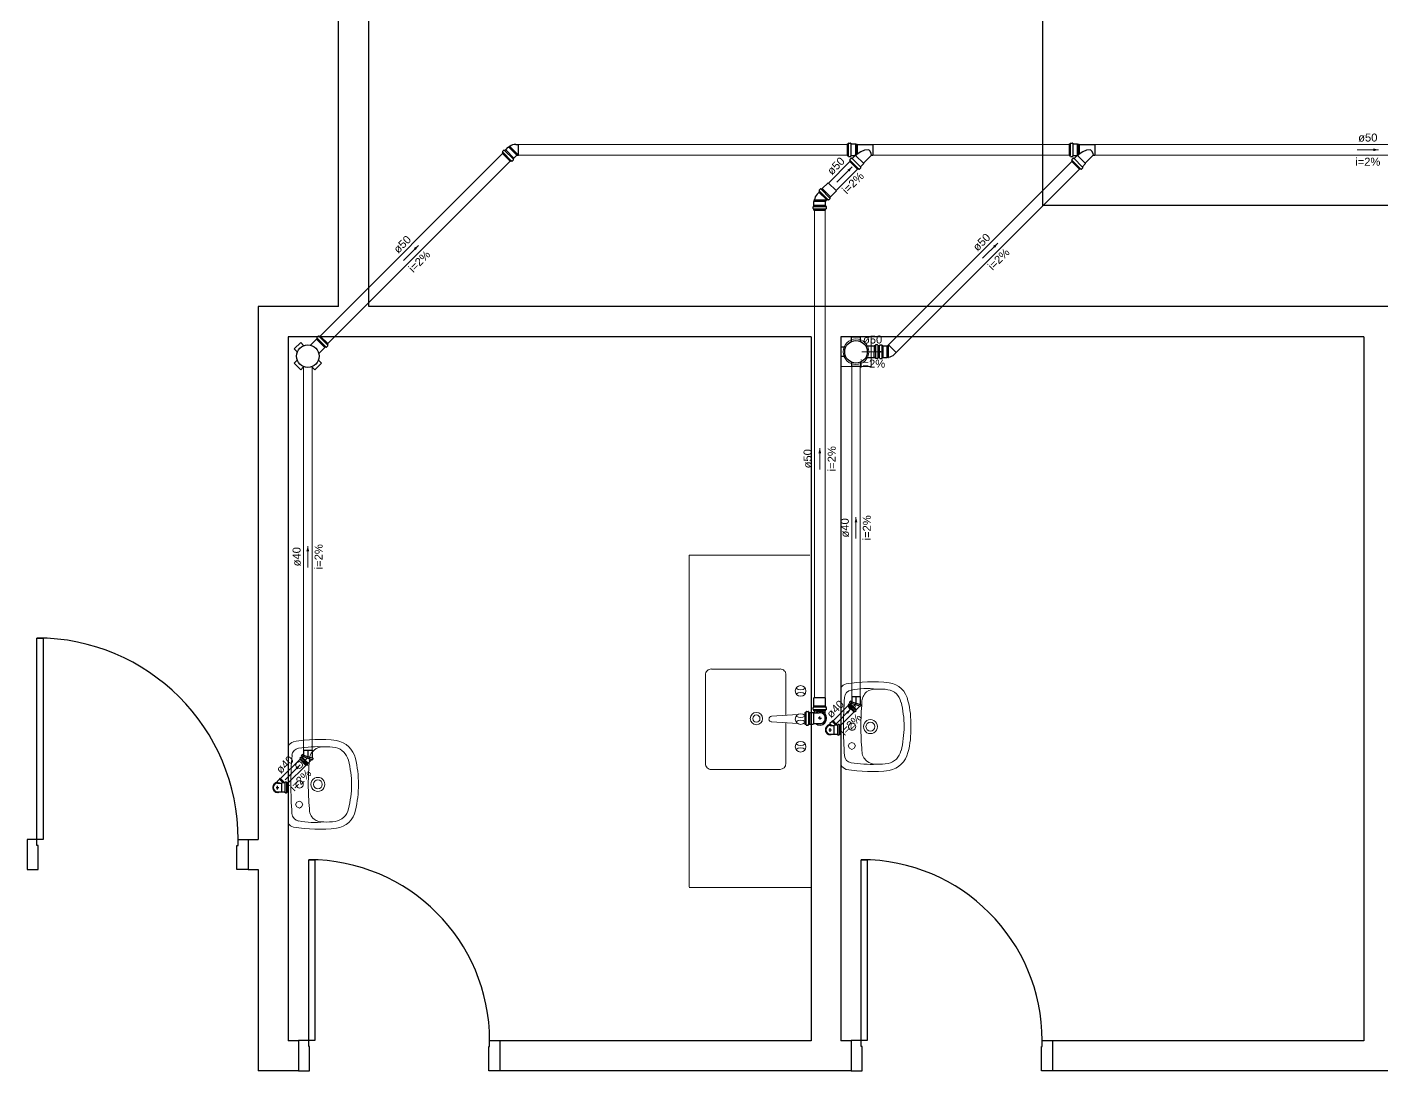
# Model space of a CAD drawing. Header units: millimetres. Extents: x 270 to 744, y -31 to 127.
# Drawn here: x 689 to 695.71, y 110.29 to 115.46 of the extents above; entities that cross this region are included whole.
import ezdxf

# ---------------------------------------------------------------- set-up
doc = ezdxf.new("R2010")
doc.units = ezdxf.units.MM
doc.header["$LTSCALE"] = 0.01
doc.header["$MEASUREMENT"] = 0
for name, color, linetype, lineweight in [('at_Entity', 7, 'Continuous', 9), ('Nível 1', 7, 'Continuous', 5), ('TQ-Condutos', 3, 'Continuous', 5), ('TQ-Sentido conduto', 9, 'Continuous', 5), ('TQ-Textos conduto', 7, 'Continuous', 5)]:
    doc.layers.add(name, color=color, linetype=linetype, lineweight=lineweight)
for name, color, linetype in [('PAREDES', 8, 'Continuous'), ('PORTAS', 8, 'Continuous'), ('Simbolos', 5, 'Continuous'), ('Simbolos_int', 2, 'Continuous')]:
    doc.layers.add(name, color=color, linetype=linetype)
doc.styles.add('Arial', font='arial.ttf')

msp = doc.modelspace()

# ---------------------------------------------------------------- hatches: boundary and pattern name
at = {"layer": 'TQ-Sentido conduto', "linetype": 'Continuous'}
for points in [[(695.6887, 114.8496), (695.6632, 114.8564), (695.6632, 114.8428)], [(693.0835, 114.7646), (693.0606, 114.7514), (693.0703, 114.7417)], [(690.9374, 114.3766), (690.9145, 114.3634), (690.9242, 114.3537)], [(693.8044, 114.3873), (693.7816, 114.3741), (693.7912, 114.3645)], [(693.238, 113.8504), (693.2125, 113.8572), (693.2125, 113.8435)], [(692.9238, 113.3738), (692.9169, 113.3483), (692.9306, 113.3483)], [(693.1029, 113.0318), (693.0961, 113.0063), (693.1098, 113.0063)], [(690.3897, 112.889), (690.3829, 112.8635), (690.3965, 112.8635)], [(693.0765, 112.0812), (693.0536, 112.068), (693.0633, 112.0583)], [(690.3524, 111.8063), (690.3296, 111.7931), (690.3392, 111.7834)]]:
    msp.add_hatch(color=256, dxfattribs=at).paths.add_polyline_path(points)

# ---------------------------------------------------------------- linework, layer by layer
at = {"layer": 'at_Entity'}
for p, q in [((690.6912, 114.6189), (690.6912, 114.0736)), ((692.2281, 114.0736), (692.5271, 114.0736)), ((692.2765, 112.8445), (692.2765, 111.2029)), ((692.8744, 112.8445), (692.2765, 112.8445)), ((693.0282, 111.9966), (693.0282, 112.1882)), ((693.0282, 111.9334), (693.0282, 112.1208)), ((693.0829, 112.1124), (693.0703, 112.1061)), ((693.0934, 112.1061), (693.0829, 112.1124)), ((693.0703, 112.1061), (693.0639, 112.0956)), ((693.0639, 112.0956), (693.0703, 112.0829)), ((693.0703, 112.0829), (693.0829, 112.0787)), ((693.0829, 112.0787), (693.0934, 112.0829)), ((693.0997, 112.0956), (693.0934, 112.1061)), ((693.0934, 112.0829), (693.0997, 112.0956)), ((693.0282, 111.8071), (693.0282, 111.9966)), ((693.0703, 111.9124), (693.0639, 111.8998)), ((693.0829, 111.9166), (693.0703, 111.9124)), ((693.0934, 111.9124), (693.0829, 111.9166)), ((693.0997, 111.8998), (693.0934, 111.9124)), ((690.2933, 111.8983), (690.2933, 111.7088)), ((693.0639, 111.8998), (693.0703, 111.8892)), ((693.0703, 111.8892), (693.0829, 111.8829)), ((693.0829, 111.8829), (693.0934, 111.8892)), ((693.0934, 111.8892), (693.0997, 111.8998)), ((690.3291, 111.8056), (690.3354, 111.8161)), ((690.3354, 111.793), (690.3291, 111.8056)), ((690.3354, 111.8161), (690.348, 111.8225)), ((690.348, 111.7888), (690.3354, 111.793)), ((690.348, 111.8225), (690.3586, 111.8161)), ((690.3586, 111.793), (690.348, 111.7888)), ((690.3586, 111.8161), (690.3649, 111.8056)), ((690.3649, 111.8056), (690.3586, 111.793)), ((690.2933, 111.7719), (690.2933, 111.5846)), ((690.2933, 111.7088), (690.2933, 111.5172)), ((690.3291, 111.6098), (690.3354, 111.6225)), ((690.3354, 111.5993), (690.3291, 111.6098)), ((690.3354, 111.6225), (690.348, 111.6267)), ((690.348, 111.593), (690.3354, 111.5993)), ((690.348, 111.6267), (690.3586, 111.6225)), ((690.3586, 111.5993), (690.348, 111.593)), ((690.3586, 111.6225), (690.3649, 111.6098)), ((690.3649, 111.6098), (690.3586, 111.5993))]:
    msp.add_line(p, q, dxfattribs=at)
at = {"layer": 'at_Entity', "color": 7}
for p, q in [((692.3582, 112.2512), (692.3582, 111.8131)), ((692.3877, 112.2807), (692.7269, 112.2807)), ((692.7564, 112.2512), (692.7564, 112.0511)), ((692.8147, 112.0553), (692.6847, 112.0469)), ((692.8147, 112.0111), (692.6847, 112.0195)), ((692.7564, 112.0153), (692.7564, 111.8131)), ((692.3877, 111.7836), (692.7269, 111.7836))]:
    msp.add_line(p, q, dxfattribs=at)
at = {"layer": 'at_Entity'}
msp.add_lwpolyline([(693.0282, 113.9241), (693.1777, 113.9241), (693.1777, 113.7766), (693.0282, 113.7766)], close=True, dxfattribs=at)
msp.add_circle((693.1029, 113.8504), 0.0633, dxfattribs=at)
at = {"layer": 'at_Entity', "color": 7}
for centre, radius, start, end in [((692.387, 112.252), 0.0288, 88.51591, 181.48409), ((692.7276, 112.252), 0.0288, 358.51591, 91.48409), ((692.829, 112.1722), 0.0263, 90, 180), ((692.829, 112.2122), 0.0348, 228.99356, 311.00644), ((692.829, 112.1722), 0.0263, 0, 90), ((692.829, 112.1722), 0.0263, 180, 270), ((692.829, 112.1301), 0.0348, 48.79028, 131.20972), ((692.829, 112.1722), 0.0263, 270, 0), ((692.6099, 112.0353), 0.0305, 90, 180), ((692.6099, 112.0353), 0.0179, 90, 180), ((692.6099, 112.0353), 0.0305, 0, 90), ((692.6099, 112.0353), 0.0179, 0, 90), ((692.6858, 112.0332), 0.0137, 90.69216, 150.70662), ((692.829, 112.0332), 0.0263, 90, 180), ((692.829, 112.0753), 0.0348, 231.42735, 308.57265), ((692.829, 112.0332), 0.0263, 0, 90), ((692.6099, 112.0353), 0.0305, 180, 270), ((692.6099, 112.0353), 0.0179, 180, 270), ((692.6099, 112.0353), 0.0179, 270, 0), ((692.6099, 112.0353), 0.0305, 270, 0), ((692.6858, 112.0332), 0.0137, 150.70689, 210.72114), ((692.6858, 112.0332), 0.0137, 210.72149, 270.73606), ((692.829, 112.0332), 0.0263, 180, 270), ((692.829, 111.9932), 0.0348, 49.53178, 130.46822), ((692.829, 112.0332), 0.0263, 270, 0), ((692.829, 111.8963), 0.0263, 90, 180), ((692.829, 111.9363), 0.0348, 228.8837, 311.1163), ((692.829, 111.8963), 0.0263, 0, 90), ((692.829, 111.8963), 0.0263, 180, 270), ((692.829, 111.8562), 0.0348, 48.69146, 131.30854), ((692.829, 111.8963), 0.0263, 270, 0), ((692.387, 111.8123), 0.0288, 178.51591, 271.48409), ((692.7258, 111.8141), 0.0305, 270.00551, 0)]:
    msp.add_arc(centre, radius, start, end, dxfattribs=at)
at = {"layer": 'at_Entity'}
for centre, radius, start, end in [((693.062, 112.1693), 0.0384, 101.43075, 152.13273), ((693.1809, 111.4684), 0.7493, 83.42347, 99.72086), ((693.1592, 111.7356), 0.4482, 84.20282, 100.21798), ((693.2004, 112.1038), 0.0777, 87.16056, 125.34754), ((693.2154, 111.8644), 0.3173, 81.83036, 92.00538), ((693.2491, 112.1013), 0.078, 11.61632, 81.58062), ((693.2519, 112.1036), 0.1102, 10.40754, 82.28038), ((694.9104, 111.9955), 1.8695, 175.58562, 180), ((693.0864, 112.1373), 0.04, 99.60716, 176.88602), ((694.4729, 111.9956), 1.3457, 174.90493, 179.97924), ((693.1952, 112.1186), 0.0628, 129.2453, 183.22682), ((692.7723, 111.9834), 0.5696, 1.30336, 13.5421), ((692.9033, 112.0065), 0.4717, 358.65852, 14.36321), ((694.7478, 111.9893), 1.7069, 179.78974, 184.6247), ((693.0839, 111.9955), 0.0179, 119.96016, 180), ((693.0839, 111.9955), 0.0179, 179.96335, 239.98092), ((693.0839, 111.9955), 0.0179, 60.01278, 119.98722), ((693.0839, 111.9956), 0.0179, 240.01278, 299.98722), ((693.0839, 111.9956), 0.0179, 359.96335, 59.98092), ((693.084, 111.9955), 0.0179, 299.96016, 0), ((694.5945, 111.9987), 1.4673, 180.06088, 184.81044), ((693.1745, 111.9955), 0.0347, 120.00707, 180), ((693.1745, 111.9956), 0.0347, 180.00072, 240.00324), ((693.1745, 111.9955), 0.0221, 90, 179.99032), ((693.1745, 111.9955), 0.0221, 180, 270), ((693.1745, 111.9955), 0.0347, 60.00315, 119.99685), ((693.1745, 111.9955), 0.0221, 0, 90), ((693.1745, 111.9955), 0.0221, 270, 0), ((693.1745, 111.9955), 0.0347, 0.00072, 60.00324), ((693.1745, 111.9955), 0.0347, 300.00707, 0), ((692.7682, 112.0103), 0.5737, 346.4962, 358.64756), ((692.9039, 111.9847), 0.4711, 345.57806, 1.30195), ((690.3377, 111.8726), 0.0519, 110.54167, 148.93005), ((690.4457, 111.1819), 0.7501, 83.41338, 99.69292), ((690.5114, 111.8119), 0.1169, 12.51398, 79.94425), ((693.1745, 111.9956), 0.0347, 240.00315, 299.99685), ((692.013, 111.7161), 1.7069, 175.3753, 180.21026), ((690.3497, 111.8508), 0.0383, 98.75581, 175.61268), ((690.442, 111.286), 0.6105, 87.32306, 99.24154), ((690.4638, 111.8291), 0.0664, 130.34381, 179.44866), ((690.4663, 111.8248), 0.0712, 86.60246, 129.59969), ((690.4803, 111.5866), 0.3094, 81.32208, 91.82646), ((690.5085, 111.8103), 0.0842, 12.94607, 77.28087), ((693.0846, 111.8546), 0.0383, 184.38732, 261.24419), ((693.1987, 111.8763), 0.0664, 180.55134, 229.65619), ((693.2434, 111.895), 0.0842, 282.71913, 347.05393), ((693.2462, 111.8935), 0.1169, 280.05575, 347.48602), ((691.8596, 111.7067), 1.4673, 175.18956, 179.93912), ((690.0333, 111.695), 0.5737, 1.35244, 13.5038), ((690.169, 111.7207), 0.4711, 358.69805, 14.42194), ((693.0725, 111.8328), 0.0519, 211.06995, 249.45833), ((693.1806, 112.5235), 0.7501, 260.30708, 276.58662), ((693.1768, 112.4194), 0.6105, 260.75846, 272.67694), ((693.2011, 111.8806), 0.0712, 230.40031, 273.39754), ((693.2152, 112.1187), 0.3094, 268.17354, 278.67792), ((692.1755, 111.7098), 1.8695, 180, 184.41438), ((690.3491, 111.7098), 0.0179, 120.01908, 180.03665), ((690.3491, 111.7098), 0.0179, 180, 240.03984), ((690.3491, 111.7098), 0.0179, 60.01278, 119.98722), ((690.3491, 111.7098), 0.0179, 0, 60.03984), ((690.3491, 111.7098), 0.0179, 300.01908, 0.03665), ((691.738, 111.7098), 1.3457, 180.02076, 185.09507), ((690.4396, 111.7098), 0.0347, 119.99676, 179.99928), ((690.4396, 111.7098), 0.0347, 180, 239.99293), ((690.4396, 111.7098), 0.0221, 90, 180), ((690.4396, 111.7098), 0.0221, 180.00968, 270), ((690.4396, 111.7098), 0.0347, 60.00315, 119.99685), ((690.4396, 111.7098), 0.0221, 0, 90), ((690.4396, 111.7098), 0.0221, 270, 0), ((690.4396, 111.7098), 0.0347, 0, 59.99293), ((690.4396, 111.7098), 0.0347, 299.99676, 359.99928), ((690.0374, 111.722), 0.5696, 346.4579, 358.69664), ((690.1684, 111.6989), 0.4717, 345.63679, 1.34148), ((690.3491, 111.7098), 0.0179, 240.01278, 299.98722), ((690.4396, 111.7098), 0.0347, 240.00315, 299.99685), ((690.4603, 111.5868), 0.0628, 176.77318, 230.7547), ((690.5142, 111.6041), 0.078, 278.41938, 348.38368), ((690.517, 111.6018), 0.1102, 277.71962, 349.59246), ((690.3271, 111.5361), 0.0384, 207.86727, 258.56925), ((690.3515, 111.5681), 0.04, 183.11398, 260.39284), ((690.4243, 111.9698), 0.4482, 259.78202, 275.79718), ((690.4656, 111.6015), 0.0777, 234.65246, 272.83944), ((690.4805, 111.841), 0.3173, 267.99462, 278.16964), ((690.446, 112.237), 0.7493, 260.27914, 276.57653)]:
    msp.add_arc(centre, radius, start, end, dxfattribs=at)
at = {"layer": 'Nível 1'}
msp.add_line((692.2765, 111.1998), (692.8808, 111.1998), dxfattribs=at)
at = {"layer": 'PAREDES'}
for p, q in [((694.0271, 114.5736), (694.0271, 125.9172)), ((690.5417, 114.0736), (690.5417, 116.0126)), ((690.6912, 114.0736), (690.6912, 116.0126)), ((706.7046, 114.5736), (694.0271, 114.5736)), ((690.5417, 114.0736), (690.1438, 114.0736)), ((690.1438, 114.0736), (690.1438, 111.4377)), ((706.7046, 114.0736), (690.6912, 114.0736)), ((692.8808, 113.9241), (690.2933, 113.9241)), ((690.2933, 113.9241), (690.2933, 110.4418)), ((692.8808, 113.9241), (692.8808, 110.4418)), ((695.6157, 113.9241), (693.0282, 113.9241)), ((693.0282, 113.9241), (693.0282, 110.4418)), ((695.6157, 113.9241), (695.6157, 110.4418)), ((690.0954, 111.4377), (690.1438, 111.4377)), ((690.0954, 111.2882), (690.1438, 111.2882)), ((690.1438, 111.2882), (690.1438, 110.2923)), ((690.3438, 110.4418), (690.2933, 110.4418)), ((692.8808, 110.4418), (691.3375, 110.4418)), ((693.0787, 110.4418), (693.0282, 110.4418)), ((695.6157, 110.4418), (694.0724, 110.4418)), ((690.3438, 110.2923), (690.1438, 110.2923)), ((693.0787, 110.2923), (691.3375, 110.2923)), ((695.8136, 110.2923), (694.0724, 110.2923))]:
    msp.add_line(p, q, dxfattribs=at)
at = {"layer": 'PORTAS'}
msp.add_lwpolyline([(689.049, 112.4341), (689.0806, 112.4341), (689.0806, 111.4377), (689.049, 111.4377)], close=True, dxfattribs=at)
for points in [[(689.0006, 111.4377), (689.0006, 111.2882), (689.0554, 111.2882), (689.0554, 111.4083), (689.049, 111.4083), (689.049, 111.4377), (689.0006, 111.4377)], [(690.0939, 111.4377), (690.0939, 111.2882), (690.0391, 111.2882), (690.0391, 111.4083), (690.0454, 111.4083), (690.0454, 111.4377), (690.0939, 111.4377)], [(690.4239, 110.4419), (690.3944, 110.4419), (690.3944, 111.3372), (690.4239, 111.3372), (690.4239, 110.4419)], [(693.1587, 110.4419), (693.1292, 110.4419), (693.1292, 111.3372), (693.1587, 111.3372), (693.1587, 110.4419)], [(690.3438, 110.4419), (690.3438, 110.2923), (690.3986, 110.2923), (690.3986, 110.4124), (690.3944, 110.4124), (690.3944, 110.4419), (690.3438, 110.4419)], [(691.3402, 110.4419), (691.3402, 110.2923), (691.2854, 110.2923), (691.2854, 110.4124), (691.2897, 110.4124), (691.2897, 110.4419), (691.3402, 110.4419)], [(693.0787, 110.4419), (693.0787, 110.2923), (693.1335, 110.2923), (693.1335, 110.4124), (693.1292, 110.4124), (693.1292, 110.4419), (693.0787, 110.4419)], [(694.0751, 110.4419), (694.0751, 110.2923), (694.0203, 110.2923), (694.0203, 110.4124), (694.0245, 110.4124), (694.0245, 110.4419), (694.0751, 110.4419)]]:
    msp.add_lwpolyline(points, dxfattribs=at)
for centre, radius in [((689.049, 111.4377), 0.9964), ((690.3944, 110.4419), 0.8953), ((693.1292, 110.4419), 0.8953)]:
    msp.add_arc(centre, radius, 0, 90, dxfattribs=at)
at = {"layer": 'Simbolos'}
for p, q in [((691.3695, 114.8492), (691.382, 114.8618)), ((691.382, 114.8618), (691.3847, 114.8618)), ((691.3847, 114.8618), (691.3867, 114.8637)), ((691.3856, 114.8649), (691.3878, 114.8671)), ((691.3867, 114.8637), (691.3856, 114.8649)), ((691.3891, 114.8661), (691.3878, 114.8671)), ((691.419, 114.8764), (691.4322, 114.8764)), ((693.0595, 114.8785), (693.0595, 114.8207)), ((693.0595, 114.8785), (693.0641, 114.8785)), ((693.066, 114.8824), (693.0651, 114.8793)), ((693.067, 114.8832), (693.0763, 114.8832)), ((693.0773, 114.8822), (693.0776, 114.8795)), ((693.0786, 114.8785), (693.0835, 114.8785)), ((693.0835, 114.8785), (693.0838, 114.8783)), ((693.0838, 114.8783), (693.1015, 114.8783)), ((693.1015, 114.8783), (693.1034, 114.8764)), ((693.1034, 114.8764), (693.1061, 114.8764)), ((693.1061, 114.8764), (693.1063, 114.878)), ((693.1063, 114.878), (693.1094, 114.878)), ((693.1095, 114.8764), (693.1094, 114.878)), ((693.1095, 114.8764), (693.1868, 114.8764)), ((693.1868, 114.8764), (693.1868, 114.8228)), ((694.1577, 114.8785), (694.1577, 114.8207)), ((694.1577, 114.8785), (694.1623, 114.8785)), ((694.1642, 114.8824), (694.1633, 114.8793)), ((694.1652, 114.8832), (694.1744, 114.8832)), ((694.1755, 114.8822), (694.1757, 114.8795)), ((694.1768, 114.8785), (694.1817, 114.8785)), ((694.1817, 114.8785), (694.1819, 114.8783)), ((694.1819, 114.8783), (694.1997, 114.8783)), ((694.1997, 114.8783), (694.2016, 114.8764)), ((694.2016, 114.8764), (694.2043, 114.8764)), ((694.2043, 114.8764), (694.2045, 114.878)), ((694.2045, 114.878), (694.2076, 114.878)), ((694.2077, 114.8764), (694.2076, 114.878)), ((694.2077, 114.8764), (694.285, 114.8764)), ((694.285, 114.8764), (694.285, 114.8228)), ((691.3522, 114.8323), (691.3555, 114.8355)), ((691.3522, 114.8323), (691.3931, 114.7914)), ((691.354, 114.8396), (691.3556, 114.8368)), ((691.3542, 114.8409), (691.3607, 114.8474)), ((691.3621, 114.8475), (691.3643, 114.8457)), ((691.3657, 114.8457), (691.3692, 114.8492)), ((691.3692, 114.8492), (691.3695, 114.8492)), ((691.3931, 114.7914), (691.3963, 114.7947)), ((691.4004, 114.7932), (691.3976, 114.7948)), ((691.4017, 114.7934), (691.4082, 114.7999)), ((691.4065, 114.8049), (691.41, 114.8084)), ((691.4083, 114.8013), (691.4065, 114.8035)), ((691.41, 114.8087), (691.4226, 114.8212)), ((691.41, 114.8084), (691.41, 114.8087)), ((691.4226, 114.8212), (691.4226, 114.8218)), ((691.4236, 114.8228), (691.4322, 114.8228)), ((693.0595, 114.8207), (693.0641, 114.8207)), ((693.066, 114.8168), (693.0651, 114.8199)), ((693.067, 114.816), (693.0763, 114.816)), ((693.071, 114.7931), (693.0742, 114.7964)), ((693.071, 114.7931), (693.1118, 114.7523)), ((693.0728, 114.8005), (693.0744, 114.7976)), ((693.0729, 114.8017), (693.0795, 114.8083)), ((693.0773, 114.817), (693.0776, 114.8198)), ((693.0786, 114.8207), (693.0835, 114.8207)), ((693.0809, 114.8083), (693.083, 114.8065)), ((693.0835, 114.8207), (693.0838, 114.8209)), ((693.0838, 114.8209), (693.0962, 114.8209)), ((693.0845, 114.8066), (693.097, 114.8191)), ((693.1413, 114.7848), (693.1789, 114.8224)), ((693.18, 114.8228), (693.1868, 114.8228)), ((694.1577, 114.8207), (694.1623, 114.8207)), ((694.1642, 114.8168), (694.1633, 114.8199)), ((694.1652, 114.816), (694.1744, 114.816)), ((694.1691, 114.7931), (694.1724, 114.7964)), ((694.1691, 114.7931), (694.21, 114.7523)), ((694.1709, 114.8005), (694.1726, 114.7976)), ((694.1711, 114.8017), (694.1776, 114.8083)), ((694.1755, 114.817), (694.1757, 114.8198)), ((694.1768, 114.8207), (694.1817, 114.8207)), ((694.1791, 114.8083), (694.1812, 114.8065)), ((694.1817, 114.8207), (694.1819, 114.8209)), ((694.1819, 114.8209), (694.1944, 114.8209)), ((694.1826, 114.8066), (694.1951, 114.8191)), ((694.2395, 114.7848), (694.2771, 114.8224)), ((694.2782, 114.8228), (694.285, 114.8228)), ((693.1118, 114.7523), (693.1151, 114.7555)), ((693.1191, 114.7541), (693.1163, 114.7557)), ((693.1204, 114.7542), (693.127, 114.7608)), ((693.127, 114.7622), (693.1252, 114.7643)), ((693.1253, 114.7658), (693.1413, 114.7818)), ((693.1413, 114.7818), (693.1413, 114.7848)), ((694.21, 114.7523), (694.2132, 114.7555)), ((694.2173, 114.7541), (694.2145, 114.7557)), ((694.2186, 114.7542), (694.2251, 114.7608)), ((694.2252, 114.7622), (694.2234, 114.7643)), ((694.2235, 114.7658), (694.2395, 114.7818)), ((694.2395, 114.7818), (694.2395, 114.7848)), ((692.936, 114.6576), (692.9652, 114.6868)), ((692.8951, 114.5934), (692.897, 114.5953)), ((692.8951, 114.5757), (692.8951, 114.5934)), ((692.897, 114.6014), (692.8954, 114.6013)), ((692.8954, 114.5982), (692.8954, 114.6013)), ((692.897, 114.598), (692.8954, 114.5982)), ((692.897, 114.5953), (692.897, 114.598)), ((692.9109, 114.6299), (692.9202, 114.6392)), ((692.9187, 114.6407), (692.922, 114.6439)), ((692.9596, 114.5998), (692.9187, 114.6407)), ((692.9205, 114.648), (692.9222, 114.6452)), ((692.9207, 114.6493), (692.9272, 114.6558)), ((692.9287, 114.6559), (692.9308, 114.6541)), ((692.9322, 114.6541), (692.9357, 114.6576)), ((692.9357, 114.6576), (692.936, 114.6576)), ((692.9521, 114.5953), (692.9581, 114.6013)), ((692.9525, 114.5934), (692.9521, 114.5938)), ((692.9525, 114.5757), (692.9525, 114.5934)), ((692.9596, 114.5998), (692.9628, 114.6031)), ((692.9669, 114.6016), (692.9641, 114.6032)), ((692.9682, 114.6018), (692.9747, 114.6083)), ((692.9748, 114.6097), (692.973, 114.6119)), ((692.9731, 114.6133), (692.9766, 114.6168)), ((692.9766, 114.6171), (693.0057, 114.6463)), ((692.9766, 114.6168), (692.9766, 114.6171)), ((692.8902, 114.5589), (692.8902, 114.5681)), ((692.891, 114.5579), (692.8941, 114.557)), ((692.8912, 114.5692), (692.8939, 114.5694)), ((692.8949, 114.5754), (692.8951, 114.5757)), ((692.8949, 114.5705), (692.8949, 114.5754)), ((692.8949, 114.5514), (692.8949, 114.556)), ((692.8949, 114.5514), (692.9527, 114.5514)), ((692.9527, 114.5754), (692.9525, 114.5757)), ((692.9527, 114.5705), (692.9527, 114.5754)), ((692.9527, 114.5514), (692.9527, 114.556)), ((692.9566, 114.5579), (692.9534, 114.557)), ((692.9564, 114.5692), (692.9536, 114.5694)), ((692.9574, 114.5589), (692.9574, 114.5681)), ((690.4412, 113.9278), (690.4346, 113.9213)), ((690.4424, 113.928), (690.4452, 113.9264)), ((690.4498, 113.9298), (690.4465, 113.9266)), ((690.4906, 113.889), (690.4498, 113.9298)), ((693.126, 113.923), (693.0799, 113.923)), ((693.0799, 113.9022), (693.0799, 113.923)), ((693.126, 113.9022), (693.126, 113.923)), ((690.3546, 113.8965), (690.322, 113.864)), ((690.3368, 113.8492), (690.322, 113.864)), ((690.3693, 113.8818), (690.3546, 113.8965)), ((690.4032, 113.883), (690.4329, 113.9126)), ((690.4363, 113.9163), (690.4329, 113.913)), ((690.4329, 113.913), (690.4329, 113.9126)), ((690.4345, 113.9199), (690.4363, 113.9177)), ((690.4438, 113.8424), (690.4734, 113.8721)), ((690.4738, 113.8721), (690.4734, 113.8721)), ((690.4771, 113.8755), (690.4738, 113.8721)), ((690.4807, 113.8737), (690.4785, 113.8755)), ((690.4886, 113.8804), (690.4821, 113.8738)), ((690.4888, 113.8816), (690.4872, 113.8844)), ((690.4906, 113.889), (690.4874, 113.8857)), ((693.0303, 113.8273), (693.0303, 113.8734)), ((693.0511, 113.8734), (693.0303, 113.8734)), ((693.1508, 113.879), (693.1926, 113.879)), ((693.1929, 113.8793), (693.1926, 113.879)), ((693.1977, 113.8793), (693.1929, 113.8793)), ((693.199, 113.883), (693.1987, 113.8802)), ((693.2093, 113.8839), (693.2, 113.8839)), ((693.2103, 113.8832), (693.2112, 113.88)), ((693.2168, 113.8793), (693.2122, 113.8793)), ((693.214, 113.8215), (693.214, 113.8793)), ((693.214, 113.8793), (693.2186, 113.8793)), ((693.2168, 113.8215), (693.2168, 113.8793)), ((693.2205, 113.8832), (693.2197, 113.88)), ((693.2215, 113.8839), (693.2308, 113.8839)), ((693.2318, 113.883), (693.2321, 113.8802)), ((693.2331, 113.8793), (693.2381, 113.8793)), ((693.2381, 113.8793), (693.2383, 113.879)), ((693.2383, 113.879), (693.256, 113.879)), ((693.256, 113.879), (693.2564, 113.8786)), ((693.2579, 113.8786), (693.2639, 113.8847)), ((690.3368, 113.8085), (690.322, 113.7938)), ((690.3546, 113.7612), (690.322, 113.7938)), ((690.4573, 113.7938), (690.4248, 113.7612)), ((690.4426, 113.8085), (690.4573, 113.7938)), ((693.0511, 113.8273), (693.0303, 113.8273)), ((693.0799, 113.7986), (693.0799, 113.7777)), ((693.126, 113.7986), (693.126, 113.7777)), ((693.1508, 113.8217), (693.1926, 113.8217)), ((693.1929, 113.8215), (693.1926, 113.8217)), ((693.1977, 113.8215), (693.1929, 113.8215)), ((693.199, 113.8177), (693.1987, 113.8205)), ((693.2093, 113.8168), (693.2, 113.8168)), ((693.2103, 113.8176), (693.2112, 113.8207)), ((693.2168, 113.8215), (693.2122, 113.8215)), ((693.214, 113.8215), (693.2186, 113.8215)), ((693.2205, 113.8176), (693.2197, 113.8207)), ((693.2215, 113.8168), (693.2308, 113.8168)), ((693.2318, 113.8177), (693.2321, 113.8205)), ((693.2331, 113.8215), (693.2381, 113.8215)), ((693.2381, 113.8215), (693.2383, 113.8217)), ((693.2383, 113.8217), (693.256, 113.8217)), ((693.256, 113.8217), (693.2579, 113.8236)), ((693.2579, 113.8236), (693.2607, 113.8236)), ((693.2607, 113.8236), (693.2608, 113.822)), ((693.2608, 113.822), (693.2639, 113.822)), ((693.264, 113.8236), (693.2639, 113.822)), ((693.2925, 113.8375), (693.3018, 113.8468)), ((690.3693, 113.776), (690.3546, 113.7612)), ((690.41, 113.776), (690.4248, 113.7612)), ((693.126, 113.7777), (693.0799, 113.7777)), ((692.8951, 112.0975), (692.8951, 112.1388)), ((692.9525, 112.0975), (692.9525, 112.1388)), ((693.0724, 112.1136), (693.0749, 112.1213)), ((693.0793, 112.1114), (693.0724, 112.1136)), ((693.0818, 112.119), (693.0749, 112.1213)), ((693.0793, 112.1114), (693.1255, 112.0962)), ((693.0818, 112.1439), (693.1241, 112.1439)), ((693.0818, 112.1439), (693.0818, 112.119)), ((693.0818, 112.119), (693.1281, 112.1038)), ((693.1241, 112.1439), (693.1241, 112.1051)), ((692.8499, 112.0659), (692.8499, 112.0082)), ((692.8499, 112.0659), (692.8545, 112.0659)), ((692.8563, 112.0699), (692.8555, 112.0667)), ((692.8573, 112.0706), (692.8666, 112.0706)), ((692.8676, 112.0697), (692.8679, 112.0669)), ((692.8689, 112.0659), (692.8739, 112.0659)), ((692.8739, 112.0659), (692.8741, 112.0657)), ((692.8741, 112.0657), (692.8918, 112.0657)), ((692.8902, 112.0808), (692.8902, 112.09)), ((692.891, 112.0797), (692.8941, 112.0789)), ((692.8912, 112.0911), (692.8939, 112.0913)), ((692.8918, 112.0657), (692.8937, 112.0638)), ((692.8937, 112.0638), (692.9204, 112.0638)), ((692.8949, 112.0973), (692.8951, 112.0975)), ((692.8949, 112.0924), (692.8949, 112.0973)), ((692.8949, 112.0733), (692.8949, 112.0779)), ((692.9527, 112.0733), (692.8949, 112.0733)), ((692.897, 112.0638), (692.897, 112.0733)), ((692.9506, 112.0573), (692.9506, 112.0733)), ((692.9527, 112.0973), (692.9525, 112.0975)), ((692.9527, 112.0924), (692.9527, 112.0973)), ((692.9527, 112.0733), (692.9527, 112.0779)), ((692.9566, 112.0797), (692.9534, 112.0789)), ((692.9564, 112.0911), (692.9536, 112.0913)), ((692.9574, 112.0808), (692.9574, 112.09)), ((693.0662, 112.1011), (693.0632, 112.0981)), ((693.0934, 112.0679), (693.0632, 112.0981)), ((693.0683, 112.1079), (693.0638, 112.1035)), ((693.0638, 112.1035), (693.0988, 112.0685)), ((693.1032, 112.073), (693.0683, 112.1079)), ((693.0745, 112.1093), (693.0707, 112.1055)), ((693.0736, 112.1084), (693.1038, 112.0783)), ((693.0745, 112.1093), (693.1047, 112.0792)), ((693.0964, 112.0709), (693.0934, 112.0679)), ((693.0988, 112.0685), (693.1032, 112.073)), ((693.1226, 112.0972), (693.1009, 112.0754)), ((693.1281, 112.1038), (693.1255, 112.0962)), ((692.8499, 112.0082), (692.8545, 112.0082)), ((692.8563, 112.0043), (692.8555, 112.0074)), ((692.8573, 112.0035), (692.8666, 112.0035)), ((692.8676, 112.0044), (692.8679, 112.0072)), ((692.8689, 112.0082), (692.8739, 112.0082)), ((692.8739, 112.0082), (692.8741, 112.0084)), ((692.8741, 112.0084), (692.8918, 112.0084)), ((692.8918, 112.0084), (692.8937, 112.0103)), ((692.8937, 112.0103), (692.9204, 112.0103)), ((692.9673, 112.0027), (692.9733, 112.0087)), ((692.9845, 112.0217), (692.9733, 112.0105)), ((692.9733, 112.0105), (692.9733, 112.0087)), ((692.9754, 112.0018), (692.9857, 112.0018)), ((692.9875, 112.0262), (692.9845, 112.0232)), ((692.9845, 112.0232), (692.9845, 112.0217)), ((692.9857, 112.0018), (692.9955, 112.0018)), ((692.9875, 112.0262), (693.0103, 112.0033)), ((692.997, 112.0033), (692.9955, 112.0018)), ((693.012, 112.0033), (692.997, 112.0033)), ((693.0132, 112.0055), (693.013, 112.0043)), ((693.0192, 112.0065), (693.0142, 112.0065)), ((693.0203, 112.0057), (693.0207, 112.0041)), ((693.025, 112.0033), (693.0217, 112.0033)), ((693.025, 112.0033), (693.025, 111.9568)), ((692.9754, 111.9583), (692.9857, 111.9583)), ((692.9857, 111.9583), (692.9955, 111.9583)), ((692.997, 111.9568), (692.9955, 111.9583)), ((693.012, 111.9568), (692.997, 111.9568)), ((693.0132, 111.9546), (693.013, 111.9558)), ((693.0192, 111.9536), (693.0142, 111.9536)), ((693.0203, 111.9544), (693.0207, 111.956)), ((693.025, 111.9568), (693.0217, 111.9568)), ((690.355, 111.8438), (690.3506, 111.8394)), ((690.39, 111.8089), (690.355, 111.8438)), ((690.3612, 111.8452), (690.3574, 111.8414)), ((690.3592, 111.8495), (690.3617, 111.8572)), ((690.3661, 111.8473), (690.3592, 111.8495)), ((690.3603, 111.8443), (690.3905, 111.8142)), ((690.3612, 111.8452), (690.3914, 111.8151)), ((690.3686, 111.8549), (690.3617, 111.8572)), ((690.3661, 111.8473), (690.4123, 111.8321)), ((690.3686, 111.8798), (690.4108, 111.8798)), ((690.3686, 111.8798), (690.3686, 111.8549)), ((690.3686, 111.8549), (690.4148, 111.8397)), ((690.4108, 111.8798), (690.4108, 111.841)), ((690.353, 111.837), (690.3499, 111.834)), ((690.3801, 111.8038), (690.3499, 111.834)), ((690.3506, 111.8394), (690.3855, 111.8044)), ((690.3831, 111.8068), (690.3801, 111.8038)), ((690.3855, 111.8044), (690.39, 111.8089)), ((690.4094, 111.8331), (690.3876, 111.8113)), ((690.4148, 111.8397), (690.4123, 111.8321)), ((690.2324, 111.717), (690.2384, 111.723)), ((690.2496, 111.736), (690.2384, 111.7248)), ((690.2384, 111.7248), (690.2384, 111.723)), ((690.2405, 111.7161), (690.2508, 111.7161)), ((690.2526, 111.7405), (690.2496, 111.7375)), ((690.2496, 111.7375), (690.2496, 111.736)), ((690.2508, 111.7161), (690.2606, 111.7161)), ((690.2526, 111.7405), (690.2754, 111.7176)), ((690.2621, 111.7176), (690.2606, 111.7161)), ((690.2771, 111.7176), (690.2621, 111.7176)), ((690.2783, 111.7198), (690.2782, 111.7186)), ((690.2844, 111.7208), (690.2793, 111.7208)), ((690.2854, 111.72), (690.2858, 111.7184)), ((690.2901, 111.7176), (690.2868, 111.7176)), ((690.2901, 111.7176), (690.2901, 111.671)), ((690.2405, 111.6726), (690.2508, 111.6726)), ((690.2508, 111.6726), (690.2606, 111.6726)), ((690.2621, 111.671), (690.2606, 111.6726)), ((690.2771, 111.671), (690.2621, 111.671)), ((690.2783, 111.6688), (690.2782, 111.6701)), ((690.2844, 111.6679), (690.2793, 111.6679)), ((690.2854, 111.6687), (690.2858, 111.6703)), ((690.2901, 111.671), (690.2868, 111.671))]:
    msp.add_line(p, q, dxfattribs=at)
for centre in [(690.3897, 113.8289), (693.1029, 113.8504)]:
    msp.add_circle(centre, 0.0558, dxfattribs=at)
for centre, radius, start, end in [((691.4194, 114.8264), 0.05, 90.444, 127.3977), ((693.0641, 114.8796), 0.00106, 270, 345), ((693.067, 114.8821), 0.00106, 90, 165), ((693.0763, 114.8821), 0.00106, 5, 90), ((693.0786, 114.8796), 0.00106, 185, 270), ((694.1623, 114.8796), 0.00106, 270, 345), ((694.1652, 114.8821), 0.00106, 90, 165), ((694.1744, 114.8821), 0.00106, 5, 90), ((694.1768, 114.8796), 0.00106, 185, 270), ((691.3549, 114.8401), 0.00106, 135, 210), ((691.3547, 114.8362), 0.00106, 315, 30), ((691.3615, 114.8467), 0.00106, 50, 135), ((691.365, 114.8465), 0.00106, 230, 315), ((691.397, 114.7939), 0.00106, 60, 135), ((691.4009, 114.7941), 0.00106, 240, 315), ((691.4073, 114.8042), 0.00106, 135, 220), ((691.4075, 114.8007), 0.00106, 315, 40), ((691.4236, 114.8218), 0.00106, 90, 180), ((693.0641, 114.8197), 0.00106, 15, 90), ((693.067, 114.8171), 0.00106, 195, 270), ((693.0737, 114.801), 0.00106, 135, 210), ((693.0735, 114.7971), 0.00106, 315, 30), ((693.0763, 114.8171), 0.00106, 270, 355), ((693.0786, 114.8197), 0.00106, 90, 175), ((693.0802, 114.8075), 0.00106, 50, 135), ((693.0837, 114.8074), 0.00106, 230, 315), ((693.0962, 114.8199), 0.00106, 315, 90), ((693.18, 114.8213), 0.00158, 90, 135), ((694.1623, 114.8197), 0.00106, 15, 90), ((694.1652, 114.8171), 0.00106, 195, 270), ((694.1718, 114.801), 0.00106, 135, 210), ((694.1716, 114.7971), 0.00106, 315, 30), ((694.1744, 114.8171), 0.00106, 270, 355), ((694.1768, 114.8197), 0.00106, 90, 175), ((694.1784, 114.8075), 0.00106, 50, 135), ((694.1819, 114.8074), 0.00106, 230, 315), ((694.1944, 114.8199), 0.00106, 315, 90), ((694.2782, 114.8213), 0.00158, 90, 135), ((693.1158, 114.7548), 0.00106, 60, 135), ((693.1197, 114.755), 0.00106, 240, 315), ((693.1261, 114.765), 0.00106, 135, 220), ((693.1262, 114.7615), 0.00106, 315, 40), ((694.214, 114.7548), 0.00106, 60, 135), ((694.2178, 114.755), 0.00106, 240, 315), ((694.2242, 114.765), 0.00106, 135, 220), ((694.2244, 114.7615), 0.00106, 315, 40), ((692.9465, 114.5948), 0.05, 135.444, 172.3977), ((692.9214, 114.6485), 0.00106, 135, 210), ((692.9212, 114.6446), 0.00106, 315, 30), ((692.928, 114.6551), 0.00106, 50, 135), ((692.9315, 114.6549), 0.00106, 230, 315), ((692.9528, 114.5945), 0.00106, 135, 225), ((692.9636, 114.6023), 0.00106, 60, 135), ((692.9674, 114.6025), 0.00106, 240, 315), ((692.9738, 114.6126), 0.00106, 135, 220), ((692.974, 114.6091), 0.00106, 315, 40), ((692.8913, 114.5681), 0.00106, 95, 180), ((692.8913, 114.5589), 0.00106, 180, 255), ((692.8938, 114.5705), 0.00106, 275, 0), ((692.8938, 114.556), 0.00106, 0, 75), ((692.9537, 114.5705), 0.00106, 180, 265), ((692.9537, 114.556), 0.00106, 105, 180), ((692.9563, 114.5681), 0.00106, 0, 85), ((692.9563, 114.5589), 0.00106, 285, 0), ((690.4354, 113.9206), 0.00106, 135, 220), ((690.4419, 113.9271), 0.00106, 60, 135), ((690.4458, 113.9273), 0.00106, 240, 315), ((690.3705, 113.8829), 0.00158, 225, 289.59), ((690.4355, 113.9171), 0.00106, 315, 40), ((690.4779, 113.8747), 0.00106, 50, 135), ((690.4814, 113.8746), 0.00106, 230, 315), ((690.4881, 113.885), 0.00106, 135, 210), ((690.4879, 113.8811), 0.00106, 315, 30), ((693.0511, 113.875), 0.00158, 270, 334.59), ((693.0783, 113.9022), 0.00158, 295.41, 0), ((693.1275, 113.9022), 0.00158, 180, 244.59), ((693.1977, 113.8803), 0.00106, 270, 355), ((693.2, 113.8829), 0.00106, 90, 175), ((693.2093, 113.8829), 0.00106, 15, 90), ((693.2122, 113.8803), 0.00106, 195, 270), ((693.2186, 113.8803), 0.00106, 270, 345), ((693.2215, 113.8829), 0.00106, 90, 165), ((693.2308, 113.8829), 0.00106, 5, 90), ((693.2331, 113.8803), 0.00106, 185, 270), ((693.2571, 113.8794), 0.00106, 225, 315), ((690.3357, 113.8481), 0.00158, 340.41, 45), ((690.3357, 113.8097), 0.00158, 315, 19.59), ((690.4437, 113.8097), 0.00158, 160.41, 225), ((693.0511, 113.8258), 0.00158, 25.4103, 90), ((693.0783, 113.7986), 0.00158, 0, 64.5897), ((693.1275, 113.7986), 0.00158, 115.41, 180), ((693.1977, 113.8204), 0.00106, 5, 90), ((693.2, 113.8178), 0.00106, 185, 270), ((693.2093, 113.8178), 0.00106, 270, 345), ((693.2122, 113.8204), 0.00106, 90, 165), ((693.2186, 113.8204), 0.00106, 15, 90), ((693.2215, 113.8178), 0.00106, 195, 270), ((693.2308, 113.8178), 0.00106, 270, 355), ((693.2331, 113.8204), 0.00106, 90, 175), ((693.2574, 113.8731), 0.05, 277.6023, 314.556), ((690.3705, 113.7749), 0.00158, 70.4103, 135), ((690.4089, 113.7749), 0.00158, 45, 109.5897), ((692.8545, 112.067), 0.00106, 270, 345), ((692.8573, 112.0696), 0.00106, 90.00001, 165), ((692.8666, 112.0696), 0.00106, 5, 90.00001), ((692.8689, 112.067), 0.00106, 185, 270), ((692.8913, 112.09), 0.00106, 95, 180), ((692.8913, 112.0808), 0.00106, 180, 255), ((692.8938, 112.0924), 0.00106, 275, 0), ((692.8938, 112.0779), 0.00106, 0, 75), ((692.9238, 112.0371), 0.027, 262.826, 97.174), ((692.9537, 112.0924), 0.00106, 180, 265), ((692.9537, 112.0779), 0.00106, 105, 180), ((692.9563, 112.09), 0.00106, 0, 85), ((692.9563, 112.0808), 0.00106, 285, 0), ((692.8545, 112.0071), 0.00106, 15, 90.00001), ((692.8573, 112.0045), 0.00106, 195, 270), ((692.8666, 112.0045), 0.00106, 270, 355), ((692.8689, 112.0071), 0.00106, 90.00001, 175), ((692.9754, 111.98), 0.0217, 90, 270), ((693.012, 112.0044), 0.00106, 270, 355), ((693.0142, 112.0054), 0.00106, 90, 175), ((693.0192, 112.0054), 0.00106, 15, 90), ((693.0217, 112.0044), 0.00106, 195, 270), ((693.012, 111.9557), 0.00106, 5, 90), ((693.0142, 111.9547), 0.00106, 185, 270), ((693.0192, 111.9547), 0.00106, 270, 345), ((693.0217, 111.9557), 0.00106, 90, 165), ((690.2405, 111.6943), 0.0217, 90, 270), ((690.2771, 111.7187), 0.00106, 270, 355), ((690.2793, 111.7197), 0.00106, 90, 175), ((690.2844, 111.7197), 0.00106, 15, 90), ((690.2868, 111.7187), 0.00106, 195, 270), ((690.2771, 111.67), 0.00106, 5, 90), ((690.2793, 111.6689), 0.00106, 185, 270), ((690.2844, 111.6689), 0.00106, 270, 345), ((690.2868, 111.67), 0.00106, 90, 165)]:
    msp.add_arc(centre, radius, start, end, dxfattribs=at)
at = {"layer": 'Simbolos_int'}
for p, q in [((691.3847, 114.8618), (691.4237, 114.8228)), ((691.3867, 114.8637), (691.4275, 114.8228)), ((691.3891, 114.8661), (691.4322, 114.823)), ((691.4322, 114.8228), (691.4322, 114.8764)), ((693.0649, 114.8785), (693.0649, 114.8207)), ((693.0776, 114.8785), (693.0776, 114.8207)), ((693.1015, 114.822), (693.1015, 114.8783)), ((693.1061, 114.8764), (693.1061, 114.825)), ((693.1095, 114.8764), (693.1095, 114.8277)), ((694.1631, 114.8785), (694.1631, 114.8207)), ((694.1758, 114.8785), (694.1758, 114.8207)), ((694.1997, 114.822), (694.1997, 114.8783)), ((694.2043, 114.8764), (694.2043, 114.825)), ((694.2077, 114.8764), (694.2077, 114.8277)), ((691.356, 114.8361), (691.3969, 114.7952)), ((691.365, 114.8451), (691.4059, 114.8042)), ((691.3692, 114.8492), (691.41, 114.8084)), ((693.0748, 114.797), (693.1156, 114.7561)), ((693.0838, 114.8059), (693.1246, 114.7651)), ((693.1413, 114.7818), (693.1013, 114.8219)), ((693.1061, 114.825), (693.1095, 114.8277)), ((694.173, 114.797), (694.2138, 114.7561)), ((694.1819, 114.8059), (694.2228, 114.7651)), ((694.2395, 114.7818), (694.1994, 114.8219)), ((694.2043, 114.825), (694.2077, 114.8277)), ((693.0057, 114.6463), (692.9652, 114.6868)), ((692.897, 114.6014), (692.958, 114.6014)), ((692.897, 114.598), (692.9548, 114.598)), ((692.897, 114.5953), (692.9521, 114.5953)), ((692.9581, 114.6013), (692.9202, 114.6392)), ((692.9634, 114.6036), (692.9226, 114.6445)), ((692.9724, 114.6126), (692.9315, 114.6535)), ((692.9766, 114.6168), (692.9357, 114.6576)), ((692.8949, 114.5754), (692.9527, 114.5754)), ((692.8949, 114.5695), (692.9527, 114.5695)), ((692.8949, 114.5568), (692.9527, 114.5568)), ((690.4459, 113.926), (690.4868, 113.8851)), ((690.4329, 113.9126), (690.4531, 113.8923)), ((690.437, 113.917), (690.4778, 113.8762)), ((690.4734, 113.8721), (690.4531, 113.8923)), ((693.1926, 113.879), (693.1926, 113.8504)), ((693.1987, 113.8793), (693.1987, 113.8215)), ((693.2114, 113.8793), (693.2114, 113.8215)), ((693.2194, 113.8215), (693.2194, 113.8793)), ((693.2321, 113.8215), (693.2321, 113.8793)), ((693.2381, 113.8215), (693.2381, 113.8793)), ((693.2579, 113.8236), (693.2579, 113.8787)), ((693.2607, 113.8236), (693.2607, 113.8814)), ((693.2639, 113.8847), (693.3018, 113.8468)), ((693.264, 113.8236), (693.264, 113.8846)), ((693.1926, 113.8217), (693.1926, 113.8504)), ((692.9525, 112.1388), (692.8951, 112.1388)), ((693.0818, 112.1167), (693.0772, 112.1121)), ((693.0818, 112.119), (693.0818, 112.1167)), ((693.1029, 112.1439), (693.1029, 112.1076)), ((692.8553, 112.0659), (692.8553, 112.0082)), ((692.868, 112.0659), (692.868, 112.0082)), ((692.8739, 112.0082), (692.8739, 112.0659)), ((692.8937, 112.0103), (692.8937, 112.0638)), ((692.9527, 112.0973), (692.8949, 112.0973)), ((692.9527, 112.0914), (692.8949, 112.0914)), ((692.9527, 112.0787), (692.8949, 112.0787)), ((692.897, 112.0733), (692.9506, 112.0733)), ((692.9238, 112.0371), (692.9238, 112.0465)), ((693.1029, 112.1076), (693.0783, 112.083)), ((692.9238, 112.0371), (692.9162, 112.0371)), ((692.9238, 112.0371), (692.9238, 112.0306)), ((692.9238, 112.0371), (692.9318, 112.0371)), ((692.968, 111.98), (692.981, 111.98)), ((692.9733, 112.0087), (692.978, 112.004)), ((692.9754, 111.9698), (692.9754, 111.9885)), ((692.9845, 112.0217), (693.0028, 112.0033)), ((692.9955, 111.9583), (692.9955, 112.0018)), ((693.0129, 111.9568), (693.0129, 112.0033)), ((693.0209, 111.9568), (693.0209, 112.0033)), ((690.3686, 111.8526), (690.364, 111.848)), ((690.3897, 111.8435), (690.365, 111.8189)), ((690.3686, 111.8549), (690.3686, 111.8526)), ((690.3897, 111.8798), (690.3897, 111.8435)), ((690.2384, 111.723), (690.2431, 111.7182)), ((690.2496, 111.736), (690.268, 111.7176)), ((690.2606, 111.6726), (690.2606, 111.7161)), ((690.2781, 111.671), (690.2781, 111.7176)), ((690.286, 111.671), (690.286, 111.7176)), ((690.2331, 111.6943), (690.2461, 111.6943)), ((690.2405, 111.6841), (690.2405, 111.7028))]:
    msp.add_line(p, q, dxfattribs=at)
for points in [[(693.1061, 114.825), (693.1037, 114.823), (693.0973, 114.8199)], [(693.1677, 114.8483), (693.1633, 114.8498), (693.1453, 114.8474), (693.1267, 114.8397), (693.1095, 114.8277)], [(693.1802, 114.8228), (693.1784, 114.8318), (693.1727, 114.8421), (693.1677, 114.8483)], [(694.2043, 114.825), (694.2019, 114.823), (694.1955, 114.8199)], [(694.2658, 114.8483), (694.2615, 114.8498), (694.2434, 114.8474), (694.2249, 114.8397), (694.2077, 114.8277)], [(694.2784, 114.8228), (694.2765, 114.8318), (694.2708, 114.8421), (694.2658, 114.8483)], [(693.0745, 112.1093), (693.0773, 112.1109), (693.0807, 112.1125), (693.083, 112.1151), (693.0842, 112.1194), (693.0828, 112.122), (693.0818, 112.123)], [(690.3612, 111.8452), (690.364, 111.8468), (690.3675, 111.8484), (690.3697, 111.851), (690.371, 111.8553), (690.3696, 111.8579), (690.3686, 111.8589)]]:
    msp.add_lwpolyline(points, dxfattribs=at)
for centre, radius, start, end in [((692.9238, 112.0371), 0.0336, 232.861, 127.139), ((692.9754, 111.98), 0.0241, 64.623, 295.377), ((692.9754, 111.98), 0.0241, 109.6232, 295.377), ((690.2405, 111.6943), 0.0241, 64.623, 295.377), ((690.2405, 111.6943), 0.0241, 109.6232, 295.377)]:
    msp.add_arc(centre, radius, start, end, dxfattribs=at)
at = {"layer": 'TQ-Condutos'}
for p, q in [((691.4322, 114.876), (693.0595, 114.876)), ((693.1868, 114.876), (694.1577, 114.876)), ((694.285, 114.876), (696.896, 114.876)), ((690.4515, 113.9281), (691.354, 114.8305)), ((690.4889, 113.8907), (691.3913, 114.7932)), ((691.4322, 114.8232), (693.0595, 114.8232)), ((693.1868, 114.8232), (694.1577, 114.8232)), ((694.285, 114.8232), (696.896, 114.8232)), ((692.9668, 114.6852), (693.0728, 114.7913)), ((693.0041, 114.6479), (693.1102, 114.7539)), ((693.2642, 113.8844), (694.171, 114.7913)), ((693.3015, 113.8471), (694.2083, 114.7539)), ((692.8974, 112.1388), (692.8974, 114.5514)), ((692.9502, 112.1388), (692.9502, 114.5514)), ((693.2168, 113.8768), (693.214, 113.8768)), ((693.2168, 113.824), (693.214, 113.824)), ((690.3686, 111.8798), (690.3686, 113.7752)), ((690.4108, 111.8798), (690.4108, 113.7752)), ((693.0818, 112.1439), (693.0818, 113.7777)), ((693.1241, 112.1439), (693.1241, 113.7777)), ((692.9895, 112.0241), (693.0633, 112.0979)), ((693.025, 111.9998), (693.0932, 112.068)), ((690.2547, 111.7384), (690.3501, 111.8338)), ((690.2901, 111.7141), (690.38, 111.8039))]:
    msp.add_line(p, q, dxfattribs=at)
at = {"layer": 'TQ-Sentido conduto'}
for points in [[(695.5831, 114.8496), (695.6887, 114.8496)], [(693.0088, 114.6899), (693.0835, 114.7646)], [(690.8627, 114.3019), (690.9374, 114.3766)], [(693.7298, 114.3127), (693.8044, 114.3873)], [(693.1324, 113.8504), (693.238, 113.8504)], [(692.9238, 113.2682), (692.9238, 113.3738)], [(693.1029, 112.9262), (693.1029, 113.0318)], [(690.3897, 112.7834), (690.3897, 112.889)], [(693.0018, 112.0065), (693.0765, 112.0812)], [(690.2778, 111.7316), (690.3524, 111.8063)]]:
    msp.add_lwpolyline(points, dxfattribs=at)

# ---------------------------------------------------------------- texts
at = {"layer": 'TQ-Textos conduto', "char_height": 0.0396, "attachment_point": 8, "line_spacing_factor": 0.6, "style": 'Arial'}
for s, insert, width in [('ø50', (695.6359, 114.8893), 0.14256), ('i=2%', (695.6359, 114.7705), 0.19008), ('ø50', (693.1852, 113.8901), 0.14256), ('i=2%', (693.1852, 113.7713), 0.19008)]:
    msp.add_mtext(s, dxfattribs=dict(at, insert=insert, width=width))
for s, insert, width, rotation in [('ø50', (693.0181, 114.7553), 0.14256, 45.00011), ('i=2%', (693.1021, 114.6713), 0.19008, 45.00011), ('ø50', (690.872, 114.3673), 0.14256, 45.00011), ('ø50', (693.739, 114.3781), 0.14256, 45.00011), ('i=2%', (690.956, 114.2833), 0.19008, 45.00011), ('i=2%', (693.823, 114.2941), 0.19008, 45.00011), ('ø50', (692.884, 113.321), 0.14256, 90.00021), ('i=2%', (693.0028, 113.321), 0.19008, 90.00021), ('ø40', (693.0685, 112.979), 0.14256, 90.00021), ('i=2%', (693.1767, 112.979), 0.19008, 90.00021), ('ø40', (690.3552, 112.8362), 0.14256, 90.00021), ('i=2%', (690.4635, 112.8362), 0.19008, 90.00021), ('ø40', (693.0148, 112.0682), 0.14256, 45.00011), ('i=2%', (693.0913, 111.9917), 0.19008, 45.00011), ('ø40', (690.2907, 111.7933), 0.14256, 45.00011), ('i=2%', (690.3673, 111.7168), 0.19008, 45.00011)]:
    msp.add_mtext(s, dxfattribs=dict(at, insert=insert, width=width, rotation=rotation))

doc.saveas('drawing.dxf')
